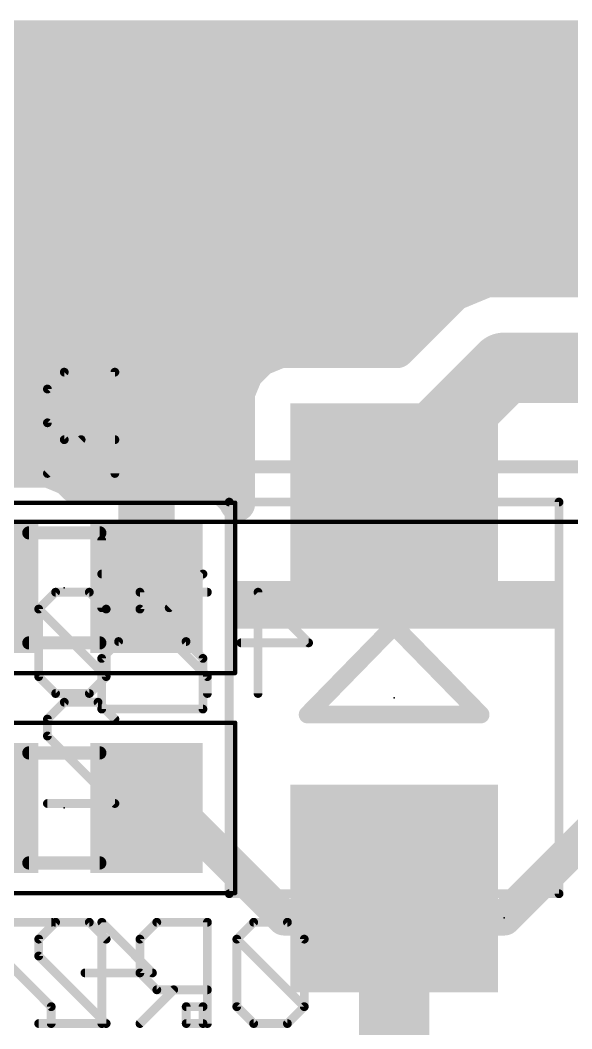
# Model space of a CAD drawing. Extents: x -0.2 to 52.3, y -1.5 to 54.9.
# Drawn here: x 8.38 to 14.75, y 43.17 to 54.81 of the extents above; entities that cross this region are included whole.
import ezdxf

# ---------------------------------------------------------------- set-up
doc = ezdxf.new("R2010")
doc.units = 0
for name, color, linetype in [('16', 175, 'CONTINUOUS'), ('21', 253, 'CONTINUOUS'), ('22', 253, 'CONTINUOUS'), ('23', 7, 'CONTINUOUS'), ('24', 7, 'CONTINUOUS'), ('26', 253, 'CONTINUOUS'), ('28', 253, 'CONTINUOUS'), ('40', 175, 'CONTINUOUS'), ('52', 253, 'CONTINUOUS')]:
    doc.layers.add(name, color=color, linetype=linetype)

# ---------------------------------------------------------------- blocks, each defined once
blk = doc.blocks.new('RECT')
blk.add_solid([(-0.5, -0.5), (0.5, -0.5), (-0.5, 0.5), (0.5, 0.5)])

msp = doc.modelspace()

# ---------------------------------------------------------------- linework, layer by layer
at = {"layer": '16'}
for points, const_width in [([(0, 54.61), (52.07, 54.61)], 0.4064), ([(0, 54.4576), (52.07, 54.4576)], 0.4064), ([(0, 54.0512), (52.07, 54.0512)], 0.4064), ([(0, 53.6448), (52.07, 53.6448)], 0.4064), ([(4.9214, 53.2384), (52.07, 53.2384)], 0.4064), ([(5.5254, 52.832), (52.07, 52.832)], 0.4064), ([(5.7384, 52.4256), (52.07, 52.4256)], 0.4064), ([(3.8608, 52.0192), (52.07, 52.0192)], 0.4064), ([(13.7679, 51.816), (13.3945, 51.6613)], 0.4064), ([(44.6521, 51.816), (13.7679, 51.816)], 0.4064), ([(5.7054, 51.6128), (13.346, 51.6128)], 0.4064), ([(13.3945, 51.6613), (12.7328, 50.9996)], 0.4064), ([(5.4326, 51.2064), (12.9396, 51.2064)], 0.4064), ([(11.3787, 50.9996), (11.1547, 50.9068)], 0.4064), ([(12.7328, 50.9996), (11.3787, 50.9996)], 0.4064), ([(13.97, 50.8), (12.7, 49.53)], 0.8128), ([(44.45, 50.8), (13.97, 50.8)], 0.8128), ([(5.0901, 50.8), (11.0479, 50.8)], 0.4064), ([(11.1547, 50.9068), (10.9832, 50.7353)], 0.4064), ([(10.9832, 50.7353), (10.8904, 50.5113)], 0.4064), ([(10.8904, 50.5113), (10.8904, 49.2309)], 0.4064), ([(5.6481, 50.3936), (10.8904, 50.3936)], 0.4064), ([(5.8672, 49.9872), (10.8904, 49.9872)], 0.4064), ([(12.7, 49.19), (12.7, 49.53)], 0.8128), ([(8.7113, 49.6196), (7.1687, 49.6196)], 0.4064), ([(8.9353, 49.5268), (8.7113, 49.6196)], 0.4064), ([(8.8049, 49.5808), (10.8904, 49.5808)], 0.4064), ([(9.0234, 49.4387), (8.9353, 49.5268)], 0.4064), ([(9.1298, 49.4672), (9.0234, 49.4387)], 0.4064), ([(9.7182, 49.4672), (9.1298, 49.4672)], 0.4064), ([(9.7182, 48.3818), (9.7182, 49.4672)], 0.4064), ([(10.5502, 49.4672), (9.9618, 49.4672)], 0.4064), ([(9.9618, 49.4672), (9.9618, 48.3818)], 0.4064), ([(10.6665, 49.436), (10.5502, 49.4672)], 0.4064), ([(10.7707, 49.3758), (10.6665, 49.436)], 0.4064), ([(10.8559, 49.2907), (10.7707, 49.3758)], 0.4064), ([(10.8904, 49.2309), (10.8559, 49.2907)], 0.4064), ([(9.7182, 49.1744), (9.9618, 49.1744)], 0.4064), ([(9.7182, 48.768), (9.9618, 48.768)], 0.4064), ([(9.9618, 48.3818), (9.7182, 48.3818)], 0.4064), ([(10.16, 45.72), (9.84, 45.72)], 0.4064), ([(11.43, 44.45), (10.16, 45.72)], 0.4064), ([(15.24, 45.72), (13.97, 44.45)], 0.4064), ([(12.7, 44.45), (12.7, 44.79)], 0.8128), ([(12.7, 41.91), (12.7, 44.45)], 0.8128), ([(12.7, 44.45), (11.43, 44.45)], 0.4064), ([(13.97, 44.45), (12.7, 44.45)], 0.4064)]:
    msp.add_lwpolyline(points, dxfattribs=dict(at, const_width=const_width))
for points, const_width in [([(13.7679, 51.9176, 1), (13.7679, 51.7144)], 0.2032), ([(13.8068, 51.7221, 1), (13.729, 51.9099)], 0.2032), ([(13.3556, 51.7552, 1), (13.4334, 51.5675)], 0.2032), ([(13.4663, 51.5895, 1), (13.3226, 51.7332)], 0.2032), ([(13.346, 51.5112, 1), (13.346, 51.7144)], 0.2032), ([(12.9396, 51.1048, 1), (12.9396, 51.308)], 0.2032), ([(11.3787, 51.1012, 1), (11.3787, 50.898)], 0.2032), ([(11.4176, 50.9057, 1), (11.3399, 51.0935)], 0.2032), ([(12.6609, 51.0714, 1), (12.8046, 50.9278)], 0.2032), ([(12.7328, 50.898, 1), (12.7328, 51.1012)], 0.2032), ([(13.97, 51.0032, 1), (13.97, 50.5968)], 0.4064), ([(14.1137, 50.6563, 1), (13.8263, 50.9437)], 0.4064), ([(11.0479, 50.6984, 1), (11.0479, 50.9016)], 0.2032), ([(11.1158, 51.0007, 1), (11.1936, 50.8129)], 0.2032), ([(11.2265, 50.8349, 1), (11.0828, 50.9786)], 0.2032), ([(10.9114, 50.8072, 1), (11.055, 50.6635)], 0.2032), ([(11.0771, 50.6964, 1), (10.8893, 50.7742)], 0.2032), ([(10.992, 50.5113, 1), (10.7888, 50.5113)], 0.2032), ([(10.7965, 50.5501, 1), (10.9843, 50.4724)], 0.2032), ([(10.8904, 50.292, 1), (10.8904, 50.4952)], 0.2032), ([(10.8904, 49.8856, 1), (10.8904, 50.0888)], 0.2032), ([(12.9032, 49.53, 1), (12.4968, 49.53)], 0.4064), ([(12.5563, 49.6737, 1), (12.8437, 49.3863)], 0.4064), ([(8.7501, 49.7135, 1), (8.6724, 49.5257)], 0.2032), ([(8.8049, 49.6824, 1), (8.8049, 49.4792)], 0.2032), ([(8.7113, 49.518, 1), (8.7113, 49.7212)], 0.2032), ([(9.0072, 49.5986, 1), (8.8635, 49.4549)], 0.2032), ([(8.8964, 49.4329, 1), (8.9742, 49.6207)], 0.2032), ([(10.8904, 49.4792, 1), (10.8904, 49.6824)], 0.2032), ([(8.9971, 49.5368, 1), (9.0497, 49.3405)], 0.2032), ([(8.9516, 49.3668, 1), (9.0953, 49.5105)], 0.2032), ([(9.1298, 49.5688, 1), (9.1298, 49.3656)], 0.2032), ([(9.1561, 49.3691, 1), (9.1035, 49.5653)], 0.2032), ([(9.8198, 49.4672, 1), (9.6166, 49.4672)], 0.2032), ([(9.7182, 49.3656, 1), (9.7182, 49.5688)], 0.2032), ([(9.9618, 49.5688, 1), (9.9618, 49.3656)], 0.2032), ([(10.0634, 49.4672, 1), (9.8602, 49.4672)], 0.2032), ([(10.5765, 49.5653, 1), (10.5239, 49.3691)], 0.2032), ([(10.5502, 49.3656, 1), (10.5502, 49.5688)], 0.2032), ([(10.7173, 49.524, 1), (10.6157, 49.3481)], 0.2032), ([(10.6402, 49.3379, 1), (10.6928, 49.5342)], 0.2032), ([(10.8426, 49.4477, 1), (10.6989, 49.304)], 0.2032), ([(10.7199, 49.2879, 1), (10.8215, 49.4638)], 0.2032), ([(10.9438, 49.3415, 1), (10.7679, 49.2399)], 0.2032), ([(9.7182, 49.276, 1), (9.7182, 49.0728)], 0.2032), ([(9.9618, 49.0728, 1), (9.9618, 49.276)], 0.2032), ([(10.784, 49.2189, 1), (10.9277, 49.3626)], 0.2032), ([(10.8024, 49.1801, 1), (10.9784, 49.2817)], 0.2032), ([(12.4968, 49.19, 1), (12.9032, 49.19)], 0.4064), ([(10.7888, 49.2309, 1), (10.992, 49.2309)], 0.2032), ([(9.7182, 48.8696, 1), (9.7182, 48.6664)], 0.2032), ([(9.9618, 48.6664, 1), (9.9618, 48.8696)], 0.2032), ([(9.7182, 48.4834, 1), (9.7182, 48.2802)], 0.2032), ([(9.9618, 48.2802, 1), (9.9618, 48.4834)], 0.2032), ([(9.6166, 48.3818, 1), (9.8198, 48.3818)], 0.2032), ([(9.8602, 48.3818, 1), (10.0634, 48.3818)], 0.2032), ([(9.84, 45.8216, 1), (9.84, 45.6184)], 0.2032), ([(10.2318, 45.7918, 1), (10.0882, 45.6482)], 0.2032), ([(10.16, 45.6184, 1), (10.16, 45.8216)], 0.2032), ([(12.9032, 44.79, 1), (12.4968, 44.79)], 0.4064), ([(12.9032, 44.45, 1), (12.4968, 44.45)], 0.4064), ([(11.43, 44.5516, 1), (11.43, 44.3484)], 0.2032), ([(11.3582, 44.3782, 1), (11.5018, 44.5218)], 0.2032), ([(12.4968, 44.45, 1), (12.9032, 44.45)], 0.4064), ([(12.7, 44.5516, 1), (12.7, 44.3484)], 0.2032), ([(12.7, 44.3484, 1), (12.7, 44.5516)], 0.2032), ([(13.8982, 44.5218, 1), (14.0418, 44.3782)], 0.2032), ([(13.97, 44.3484, 1), (13.97, 44.5516)], 0.2032)]:
    msp.add_lwpolyline(points, format="xyb", dxfattribs=dict(at, const_width=const_width))
at = {"layer": '21'}
for points, const_width in [([(6.35, 49.657), (18.796, 49.657)], 0.1524), ([(6.985, 49.022), (15.24, 49.022)], 0.0508)]:
    msp.add_lwpolyline(points, dxfattribs=dict(at, const_width=const_width))
at = {"layer": '22'}
for points, const_width in [([(10.795, 49.2506), (10.795, 44.7294)], 0.1016), ([(14.605, 49.2506), (14.605, 44.7294)], 0.1016), ([(11.7, 46.797), (12.7, 47.82)], 0.2032), ([(12.7, 47.82), (13.7, 46.797)], 0.2032), ([(13.7, 46.797), (11.7, 46.797)], 0.2032)]:
    msp.add_lwpolyline(points, dxfattribs=dict(at, const_width=const_width))
for points, const_width in [([(10.8204, 49.2506, 1), (10.7696, 49.2506)], 0.0508), ([(14.6304, 49.2506, 1), (14.5796, 49.2506)], 0.0508), ([(12.7363, 47.8555, 1), (12.6637, 47.7845)], 0.1016), ([(12.7363, 47.7845, 1), (12.6637, 47.8555)], 0.1016), ([(11.7, 46.8478, 1), (11.7, 46.7462)], 0.1016), ([(11.6637, 46.8325, 1), (11.7363, 46.7615)], 0.1016), ([(13.6637, 46.7615, 1), (13.7363, 46.8325)], 0.1016), ([(13.7, 46.7462, 1), (13.7, 46.8478)], 0.1016), ([(10.7696, 44.7294, 1), (10.8204, 44.7294)], 0.0508), ([(14.5796, 44.7294, 1), (14.6304, 44.7294)], 0.0508)]:
    msp.add_lwpolyline(points, format="xyb", dxfattribs=dict(at, const_width=const_width))
at = {"layer": '23'}
msp.add_point((13.97, 44.45), dxfattribs=at)
at = {"layer": '24'}
for p in [(8.89, 48.26), (12.7, 46.99), (8.89, 45.72)]:
    msp.add_point(p, dxfattribs=at)
at = {"layer": '26', "const_width": 0.1016}
for points in [[(8.8895, 50.7502), (8.6946, 50.5553)], [(9.4742, 50.7502), (8.8895, 50.7502)], [(9.4742, 49.5808), (9.4742, 50.7502)], [(8.6946, 50.5553), (8.6946, 50.1655)], [(8.6946, 50.1655), (8.8895, 49.9706)], [(9.0844, 49.9706), (8.6946, 49.5808)], [(8.8895, 49.9706), (9.4742, 49.9706)], [(9.3218, 48.0304), (9.3218, 48.81)], [(10.4912, 48.4202), (9.3218, 48.4202)], [(10.1014, 48.0304), (10.4912, 48.4202)], [(9.3218, 47.4457), (9.5167, 47.6406)], [(9.5167, 47.6406), (10.2963, 47.6406)], [(10.2963, 47.6406), (10.4912, 47.4457)], [(9.3218, 46.861), (9.3218, 47.4457)], [(10.4912, 47.4457), (10.4912, 46.861)], [(10.4912, 46.861), (9.3218, 46.861)], [(8.594, 44.2053), (8.7889, 44.4002)], [(8.7889, 44.4002), (9.1787, 44.4002)], [(9.1787, 44.4002), (9.3736, 44.2053)], [(9.9583, 44.4002), (9.7634, 44.2053)], [(10.543, 44.4002), (9.9583, 44.4002)], [(10.543, 43.2308), (10.543, 44.4002)], [(8.594, 44.0104), (8.594, 44.2053)], [(9.7634, 44.2053), (9.7634, 43.8155)], [(9.3736, 43.2308), (8.594, 44.0104)], [(9.7634, 43.8155), (9.9583, 43.6206)], [(10.1532, 43.6206), (9.7634, 43.2308)], [(9.9583, 43.6206), (10.543, 43.6206)], [(8.594, 43.2308), (9.3736, 43.2308)]]:
    msp.add_lwpolyline(points, dxfattribs=at)
at = {"layer": '26', "const_width": 0.0508}
for points in [[(8.8895, 50.7756, 1), (8.8895, 50.7248)], [(8.9075, 50.7322, 1), (8.8715, 50.7682)], [(9.4996, 50.7502, 1), (9.4488, 50.7502)], [(9.4742, 50.7248, 1), (9.4742, 50.7756)], [(8.6766, 50.5733, 1), (8.7126, 50.5373)], [(8.72, 50.5553, 1), (8.6692, 50.5553)], [(8.7126, 50.1835, 1), (8.6766, 50.1475)], [(8.6692, 50.1655, 1), (8.72, 50.1655)], [(8.8895, 49.996, 1), (8.8895, 49.9452)], [(8.8715, 49.9526, 1), (8.9075, 49.9886)], [(9.1024, 49.9526, 1), (9.0664, 49.9886)], [(9.4742, 49.9452, 1), (9.4742, 49.996)], [(8.6766, 49.5988, 1), (8.7126, 49.5628)], [(9.4488, 49.5808, 1), (9.4996, 49.5808)], [(9.3472, 48.81, 1), (9.2964, 48.81)], [(9.3218, 48.4456, 1), (9.3218, 48.3948)], [(10.5092, 48.4022, 1), (10.4732, 48.4382)], [(10.4912, 48.3948, 1), (10.4912, 48.4456)], [(9.2964, 48.0304, 1), (9.3472, 48.0304)], [(10.0834, 48.0484, 1), (10.1194, 48.0124)], [(9.5167, 47.666, 1), (9.5167, 47.6152)], [(9.5347, 47.6226, 1), (9.4987, 47.6586)], [(10.3143, 47.6586, 1), (10.2783, 47.6226)], [(10.2963, 47.6152, 1), (10.2963, 47.666)], [(9.3038, 47.4637, 1), (9.3398, 47.4277)], [(9.3472, 47.4457, 1), (9.2964, 47.4457)], [(10.5166, 47.4457, 1), (10.4658, 47.4457)], [(10.4732, 47.4277, 1), (10.5092, 47.4637)], [(9.3218, 46.8864, 1), (9.3218, 46.8356)], [(9.2964, 46.861, 1), (9.3472, 46.861)], [(10.4658, 46.861, 1), (10.5166, 46.861)], [(10.4912, 46.8356, 1), (10.4912, 46.8864)], [(8.7889, 44.4256, 1), (8.7889, 44.3748)], [(8.8069, 44.3822, 1), (8.7709, 44.4182)], [(9.1967, 44.4182, 1), (9.1607, 44.3822)], [(9.1787, 44.3748, 1), (9.1787, 44.4256)], [(9.9583, 44.4256, 1), (9.9583, 44.3748)], [(9.9763, 44.3822, 1), (9.9403, 44.4182)], [(10.5684, 44.4002, 1), (10.5176, 44.4002)], [(10.543, 44.3748, 1), (10.543, 44.4256)], [(8.576, 44.2233, 1), (8.612, 44.1873)], [(8.6194, 44.2053, 1), (8.5686, 44.2053)], [(9.3556, 44.1873, 1), (9.3916, 44.2233)], [(9.7454, 44.2233, 1), (9.7814, 44.1873)], [(9.7888, 44.2053, 1), (9.738, 44.2053)], [(8.612, 44.0284, 1), (8.576, 43.9924)], [(8.5686, 44.0104, 1), (8.6194, 44.0104)], [(9.7814, 43.8335, 1), (9.7454, 43.7975)], [(9.738, 43.8155, 1), (9.7888, 43.8155)], [(9.9583, 43.646, 1), (9.9583, 43.5952)], [(9.9403, 43.6026, 1), (9.9763, 43.6386)], [(10.1712, 43.6026, 1), (10.1352, 43.6386)], [(10.543, 43.5952, 1), (10.543, 43.646)], [(8.594, 43.2562, 1), (8.594, 43.2054)], [(9.3556, 43.2128, 1), (9.3916, 43.2488)], [(9.3736, 43.2054, 1), (9.3736, 43.2562)], [(9.7454, 43.2488, 1), (9.7814, 43.2128)], [(10.5176, 43.2308, 1), (10.5684, 43.2308)]]:
    msp.add_lwpolyline(points, format="xyb", dxfattribs=at)
at = {"layer": '28', "const_width": 0.1016}
for points in [[(8.7889, 48.2102), (8.594, 48.0153)], [(9.1787, 48.2102), (8.7889, 48.2102)], [(9.3736, 48.0153), (9.1787, 48.2102)], [(10.543, 48.2102), (9.7634, 48.2102)], [(9.7634, 48.2102), (9.7634, 48.0153)], [(11.1277, 47.0408), (11.1277, 48.2102)], [(11.1277, 48.2102), (11.7124, 47.6255)], [(8.594, 48.0153), (8.594, 47.2357)], [(9.3736, 47.2357), (8.594, 48.0153)], [(9.3736, 47.2357), (9.3736, 48.0153)], [(9.7634, 48.0153), (10.543, 47.2357)], [(11.7124, 47.6255), (10.9328, 47.6255)], [(8.594, 47.2357), (8.7889, 47.0408)], [(9.1787, 47.0408), (9.3736, 47.2357)], [(10.543, 47.2357), (10.543, 47.0408)], [(8.7889, 47.0408), (9.1787, 47.0408)], [(8.6946, 46.7453), (8.8895, 46.9402)], [(8.8895, 46.9402), (9.2793, 46.9402)], [(9.2793, 46.9402), (9.4742, 46.7453)], [(8.6946, 46.5504), (8.6946, 46.7453)], [(9.4742, 45.7708), (8.6946, 46.5504)], [(8.6946, 45.7708), (9.4742, 45.7708)], [(8.7386, 44.4002), (7.959, 44.4002)], [(9.3233, 43.2308), (9.3233, 44.4002)], [(9.3233, 44.4002), (9.908, 43.8155)], [(11.0774, 44.4002), (10.8825, 44.2053)], [(11.4672, 44.4002), (11.0774, 44.4002)], [(11.6621, 44.2053), (11.4672, 44.4002)], [(7.959, 44.2053), (8.7386, 43.4257)], [(10.8825, 44.2053), (10.8825, 43.4257)], [(11.6621, 43.4257), (10.8825, 44.2053)], [(11.6621, 43.4257), (11.6621, 44.2053)], [(9.908, 43.8155), (9.1284, 43.8155)], [(8.7386, 43.4257), (8.7386, 43.2308)], [(10.4927, 43.4257), (10.2978, 43.4257)], [(10.2978, 43.4257), (10.2978, 43.2308)], [(10.4927, 43.2308), (10.4927, 43.4257)], [(10.8825, 43.4257), (11.0774, 43.2308)], [(11.4672, 43.2308), (11.6621, 43.4257)], [(10.2978, 43.2308), (10.4927, 43.2308)], [(11.0774, 43.2308), (11.4672, 43.2308)]]:
    msp.add_lwpolyline(points, dxfattribs=at)
at = {"layer": '28', "const_width": 0.0508}
for points in [[(8.7889, 48.2356, 1), (8.7889, 48.1848)], [(8.8069, 48.1922, 1), (8.7709, 48.2282)], [(9.1967, 48.2282, 1), (9.1607, 48.1922)], [(9.1787, 48.1848, 1), (9.1787, 48.2356)], [(9.7634, 48.2356, 1), (9.7634, 48.1848)], [(9.7888, 48.2102, 1), (9.738, 48.2102)], [(10.543, 48.1848, 1), (10.543, 48.2356)], [(11.1457, 48.2282, 1), (11.1097, 48.1922)], [(11.1531, 48.2102, 1), (11.1023, 48.2102)], [(8.612, 48.0333, 1), (8.576, 47.9973)], [(8.576, 48.0333, 1), (8.612, 47.9973)], [(8.6194, 48.0153, 1), (8.5686, 48.0153)], [(9.399, 48.0153, 1), (9.3482, 48.0153)], [(9.3556, 47.9973, 1), (9.3916, 48.0333)], [(9.7814, 48.0333, 1), (9.7454, 47.9973)], [(9.738, 48.0153, 1), (9.7888, 48.0153)], [(10.9328, 47.6509, 1), (10.9328, 47.6001)], [(11.6944, 47.6075, 1), (11.7304, 47.6435)], [(11.7124, 47.6001, 1), (11.7124, 47.6509)], [(8.612, 47.2537, 1), (8.576, 47.2177)], [(9.3916, 47.2177, 1), (9.3556, 47.2537)], [(9.3556, 47.2177, 1), (9.3916, 47.2537)], [(10.5684, 47.2357, 1), (10.5176, 47.2357)], [(10.525, 47.2177, 1), (10.561, 47.2537)], [(8.5686, 47.2357, 1), (8.6194, 47.2357)], [(9.3482, 47.2357, 1), (9.399, 47.2357)], [(8.7889, 47.0662, 1), (8.7889, 47.0154)], [(8.7709, 47.0228, 1), (8.8069, 47.0588)], [(9.1607, 47.0588, 1), (9.1967, 47.0228)], [(9.1787, 47.0154, 1), (9.1787, 47.0662)], [(10.5176, 47.0408, 1), (10.5684, 47.0408)], [(11.1023, 47.0408, 1), (11.1531, 47.0408)], [(8.8895, 46.9656, 1), (8.8895, 46.9148)], [(8.9075, 46.9222, 1), (8.8715, 46.9582)], [(9.2973, 46.9582, 1), (9.2613, 46.9222)], [(9.2793, 46.9148, 1), (9.2793, 46.9656)], [(8.6766, 46.7633, 1), (8.7126, 46.7273)], [(8.72, 46.7453, 1), (8.6692, 46.7453)], [(9.4562, 46.7273, 1), (9.4922, 46.7633)], [(8.7126, 46.5684, 1), (8.6766, 46.5324)], [(8.6692, 46.5504, 1), (8.72, 46.5504)], [(8.6946, 45.7962, 1), (8.6946, 45.7454)], [(9.4562, 45.7528, 1), (9.4922, 45.7888)], [(9.4742, 45.7454, 1), (9.4742, 45.7962)], [(8.7386, 44.3748, 1), (8.7386, 44.4256)], [(9.3413, 44.4182, 1), (9.3053, 44.3822)], [(9.3487, 44.4002, 1), (9.2979, 44.4002)], [(11.0774, 44.4256, 1), (11.0774, 44.3748)], [(11.0954, 44.3822, 1), (11.0594, 44.4182)], [(11.4852, 44.4182, 1), (11.4492, 44.3822)], [(11.4672, 44.3748, 1), (11.4672, 44.4256)], [(10.9005, 44.2233, 1), (10.8645, 44.1873)], [(10.8645, 44.2233, 1), (10.9005, 44.1873)], [(10.9079, 44.2053, 1), (10.8571, 44.2053)], [(11.6875, 44.2053, 1), (11.6367, 44.2053)], [(11.6441, 44.1873, 1), (11.6801, 44.2233)], [(9.1284, 43.8409, 1), (9.1284, 43.7901)], [(9.89, 43.7975, 1), (9.926, 43.8335)], [(9.908, 43.7901, 1), (9.908, 43.8409)], [(8.764, 43.4257, 1), (8.7132, 43.4257)], [(8.7206, 43.4077, 1), (8.7566, 43.4437)], [(10.2978, 43.4511, 1), (10.2978, 43.4003)], [(10.3232, 43.4257, 1), (10.2724, 43.4257)], [(10.5181, 43.4257, 1), (10.4673, 43.4257)], [(10.4927, 43.4003, 1), (10.4927, 43.4511)], [(10.9005, 43.4437, 1), (10.8645, 43.4077)], [(10.8571, 43.4257, 1), (10.9079, 43.4257)], [(11.6367, 43.4257, 1), (11.6875, 43.4257)], [(11.6801, 43.4077, 1), (11.6441, 43.4437)], [(11.6441, 43.4077, 1), (11.6801, 43.4437)], [(8.7132, 43.2308, 1), (8.764, 43.2308)], [(9.2979, 43.2308, 1), (9.3487, 43.2308)], [(10.2978, 43.2562, 1), (10.2978, 43.2054)], [(10.2724, 43.2308, 1), (10.3232, 43.2308)], [(10.4673, 43.2308, 1), (10.5181, 43.2308)], [(10.4927, 43.2054, 1), (10.4927, 43.2562)], [(11.0774, 43.2562, 1), (11.0774, 43.2054)], [(11.0594, 43.2128, 1), (11.0954, 43.2488)], [(11.4492, 43.2488, 1), (11.4852, 43.2128)], [(11.4672, 43.2054, 1), (11.4672, 43.2562)]]:
    msp.add_lwpolyline(points, format="xyb", dxfattribs=at)
at = {"layer": '40', "const_width": 0.0508}
for points in [[(10.863, 49.243), (6.917, 49.243)], [(10.863, 47.277), (10.863, 49.243)], [(6.917, 47.277), (10.863, 47.277)], [(10.863, 46.703), (6.917, 46.703)], [(10.863, 44.737), (10.863, 46.703)], [(6.917, 44.737), (10.863, 44.737)]]:
    msp.add_lwpolyline(points, dxfattribs=at)
at = {"layer": '40', "const_width": 0.0254}
for points in [[(10.8757, 49.243, 1), (10.8503, 49.243)], [(10.863, 49.2303, 1), (10.863, 49.2557)], [(10.8503, 47.277, 1), (10.8757, 47.277)], [(10.863, 47.2643, 1), (10.863, 47.2897)], [(10.8757, 46.703, 1), (10.8503, 46.703)], [(10.863, 46.6903, 1), (10.863, 46.7157)], [(10.8503, 44.737, 1), (10.8757, 44.737)], [(10.863, 44.7243, 1), (10.863, 44.7497)]]:
    msp.add_lwpolyline(points, format="xyb", dxfattribs=at)
at = {"layer": '52'}
for points, const_width in [([(14.605, 49.2506), (10.795, 49.2506)], 0.1016), ([(9.3, 48.895), (8.48, 48.895)], 0.1524), ([(9.3, 47.625), (8.48, 47.625)], 0.1524), ([(8.48, 46.355), (9.3, 46.355)], 0.1524), ([(8.48, 45.085), (9.3, 45.085)], 0.1524), ([(14.605, 44.7294), (10.795, 44.7294)], 0.1016)]:
    msp.add_lwpolyline(points, dxfattribs=dict(at, const_width=const_width))
for points, const_width in [([(10.795, 49.276, 1), (10.795, 49.2252)], 0.0508), ([(14.605, 49.2252, 1), (14.605, 49.276)], 0.0508), ([(8.48, 48.9331, 1), (8.48, 48.8569)], 0.0762), ([(9.3, 48.8569, 1), (9.3, 48.9331)], 0.0762), ([(8.48, 47.6631, 1), (8.48, 47.5869)], 0.0762), ([(9.3, 47.5869, 1), (9.3, 47.6631)], 0.0762), ([(8.48, 46.3931, 1), (8.48, 46.3169)], 0.0762), ([(9.3, 46.3169, 1), (9.3, 46.3931)], 0.0762), ([(8.48, 45.1231, 1), (8.48, 45.0469)], 0.0762), ([(9.3, 45.0469, 1), (9.3, 45.1231)], 0.0762), ([(10.795, 44.7548, 1), (10.795, 44.704)], 0.0508), ([(14.605, 44.704, 1), (14.605, 44.7548)], 0.0508)]:
    msp.add_lwpolyline(points, format="xyb", dxfattribs=dict(at, const_width=const_width))

# ---------------------------------------------------------------- block references
at = {"layer": '16'}
for p, xscale, yscale, rotation in [((12.7, 49.19), 2.4, 2.4, 270), ((7.94, 48.26), 1.3, 1.5, 180), ((9.84, 48.26), 1.3, 1.5, 180), ((12.7, 44.79), 2.4, 2.4, 270)]:
    msp.add_blockref('RECT', p, dxfattribs=dict(at, xscale=xscale, yscale=yscale, rotation=rotation))
at = {"layer": '16', "xscale": 1.3, "yscale": 1.5}
for p in [(7.94, 45.72), (9.84, 45.72)]:
    msp.add_blockref('RECT', p, dxfattribs=at)
at = {"layer": '52'}
for p, xscale, yscale, rotation in [((12.7, 49.5173), 0.5334, 2.1844, 270), ((8.1586, 48.2615), 0.65, 1.4, 180), ((9.6318, 48.2615), 0.65, 1.4, 180), ((12.7, 48.065), 0.55, 3.8, 270), ((12.7, 44.4627), 0.5334, 2.1844, 270)]:
    msp.add_blockref('RECT', p, dxfattribs=dict(at, xscale=xscale, yscale=yscale, rotation=rotation))
at = {"layer": '52', "xscale": 0.65, "yscale": 1.4}
for p in [(8.1482, 45.7185), (9.6214, 45.7185)]:
    msp.add_blockref('RECT', p, dxfattribs=at)

doc.saveas('drawing.dxf')
